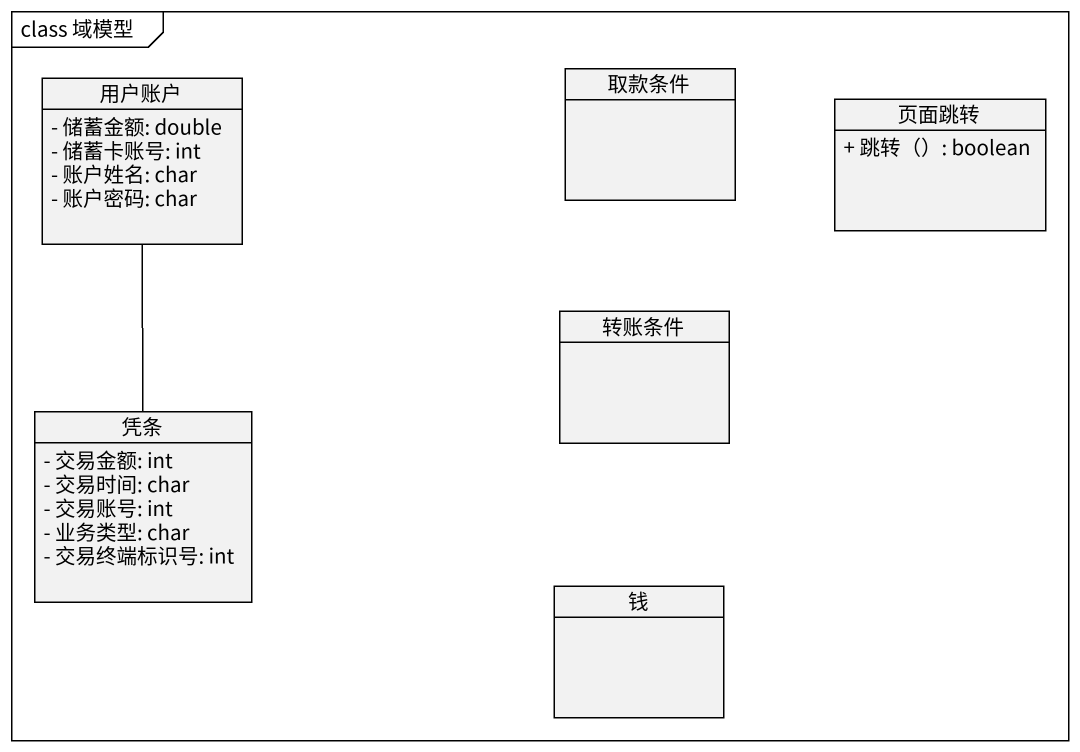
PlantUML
@startuml
mainframe class 域模型
hide circle
hide empty members
skinparam classAttributeIconSize 0
class 用户账户 {
  - 储蓄金额: double
  - 储蓄卡账号: int
  - 账户姓名: char
  - 账户密码: char
}
class 取款条件
class 页面跳转 {
  + 跳转（）: boolean
}
class 转账条件
class 凭条 {
  - 交易金额: int
  - 交易时间: char
  - 交易账号: int
  - 业务类型: char
  - 交易终端标识号: int
}
class 钱
用户账户 -- 凭条
@enduml
